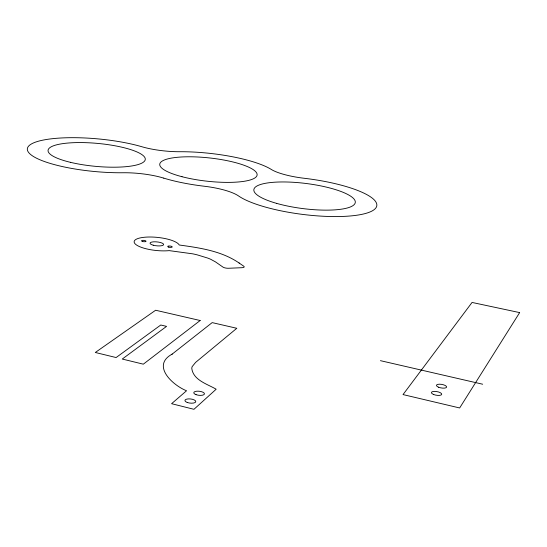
<?xml version="1.0" encoding="UTF-8"?>
<svg xmlns="http://www.w3.org/2000/svg" width="547" height="547" viewBox="0 0 547 547"><rect width="100%" height="100%" fill="white"/><g stroke="black" fill="none" stroke-linecap="round" stroke-linejoin="round"><path stroke-width="0.82" d="M171.71 354.463L212.174 322.614L236.81 328.289L195.6 362.401L192.154 366.647A38.953 14.16 7 0 0 191.792 368.521C193.358 380.288 207.457 384.076 216.161 389.218L193.959 409.306L171.587 403.693L186.554 390.763C172.92 385.423 150.89 365.526 172.243 354.073M380.425 360.664L482.673 384.22M239.06 262.963L243.73 266.177A4.219 1.251 6.8 0 1 241.911 267.702L228.591 268.262A4.239 1.265 6.6 0 1 222.991 267.114L215.45 261.869L210.636 259.257A31.958 9.545 6.2 0 0 207.682 258.061L197.385 254.909A36.909 11.036 6.1 0 0 192.722 253.835L169.235 250.629A22.796 6.578 5.8 0 1 136.278 244.837A22.796 6.578 5.8 0 1 150.165 237.008A22.796 6.578 5.8 0 1 179.225 245.001C199.976 247.859 221.993 251.025 239.552 263.312M519.65 312.604L459.658 407.966L403.03 394.578L472.054 302.443L519.65 312.604M200.161 320.515L143.321 364.172L122.261 359.044L166.575 326.374L160.763 325.014L116.108 357.547L95.301 352.48L155.628 310.245L200.161 320.515M142.555 241.48A2.27 0.656 5.7 0 0 146.042 241.275A2.27 0.656 5.7 0 0 142.74 240.365A2.27 0.656 5.7 0 0 142.555 241.48M168.777 247.135A2.284 0.663 6 0 0 172.243 246.923A2.284 0.663 6 0 0 168.9 245.993A2.284 0.663 6 0 0 168.777 247.135M153.222 245.2A6.837 1.969 5.8 0 0 163.635 244.564A6.837 1.969 5.8 0 0 153.652 241.815A6.837 1.969 5.8 0 0 153.222 245.2M438.68 387.249A5.155 1.791 9.9 0 0 446.619 387.091A5.155 1.791 9.9 0 0 439.323 384.206A5.155 1.791 9.9 0 0 438.68 387.249M433.655 394.51A5.224 1.846 9.9 0 0 441.709 394.339A5.224 1.846 9.9 0 0 434.332 391.385A5.224 1.846 9.9 0 0 433.655 394.51M187.238 402.469A5.463 2.099 6.4 0 0 195.764 401.744A5.463 2.099 6.4 0 0 188.059 398.907A5.463 2.099 6.4 0 0 187.238 402.469M196.065 394.667A5.381 2.038 6.5 0 0 204.448 393.97A5.381 2.038 6.5 0 0 196.824 391.201A5.381 2.038 6.5 0 0 196.065 394.667M163.772 178.131A69.729 16.649 6.3 0 0 204.243 186.233A40.389 10.331 6.3 0 1 238.526 195.935A72.765 18.024 7.2 0 0 324.412 216.304A72.765 18.024 7.2 0 0 376.145 202.445A72.765 18.024 7.2 0 0 304.371 178.295A36.724 8.499 7.1 0 1 271.264 169.426A69.729 16.649 6.3 0 0 179.813 151.724A35.548 7.993 5.9 0 1 142.008 146.781A69.483 16.403 5.3 0 0 51.917 138.747A69.483 16.403 5.3 0 0 37.442 158.644A69.483 16.403 5.3 0 0 123.116 172.749A39.849 10.031 5.6 0 1 163.772 178.131M276.679 203.388A51.103 12.649 7.2 0 0 355.215 202.828A51.103 12.649 7.2 0 0 281.842 181.96A51.103 12.649 7.2 0 0 276.679 203.388M182.042 176.722A48.977 11.692 6.3 0 0 257.069 175.218A48.977 11.692 6.3 0 0 186.185 156.811A48.977 11.692 6.3 0 0 182.042 176.722M70.378 162.309A48.806 11.514 5.3 0 0 145.235 159.669A48.806 11.514 5.3 0 0 74.433 142.658A48.806 11.514 5.3 0 0 70.378 162.309"/></g></svg>
